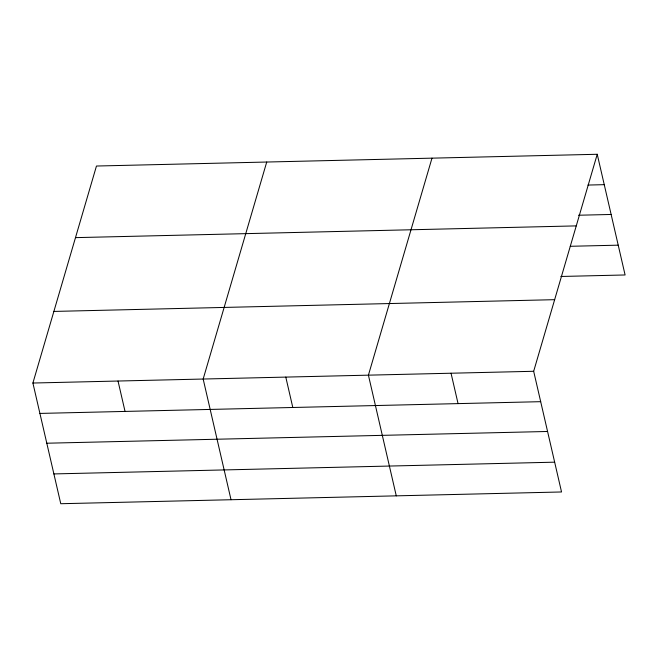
<?xml version="1.0" encoding="UTF-8"?>
<svg xmlns="http://www.w3.org/2000/svg" width="658" height="658" viewBox="0 0 658 658"><rect width="100%" height="100%" fill="white"/><g stroke="black" fill="none" stroke-linecap="round" stroke-linejoin="round"><path stroke-width="0.99" d="M597.234 154.276L533.671 371.285L561.537 491.97L60.766 503.724L32.9 383.03L96.463 166.03L597.234 154.276L625.1 274.97L560.838 276.475M266.729 162.032L203.166 379.041L231.024 499.726M431.985 158.159L368.414 375.167L396.281 495.852M587.931 185.054L604.25 184.668M578.489 215.232L611.134 214.467M75.489 237.637L576.26 225.891M570.272 246.289L618.224 245.171M53.874 311.423L554.653 299.678M32.9 383.03L533.671 371.285M39.916 413.421L540.687 401.676M46.792 443.221L547.571 431.475M53.882 473.925L554.653 462.179M451.043 373.226L458.058 403.609M285.794 377.1L292.802 407.491M118.029 381.04L125.045 411.423"/></g></svg>
